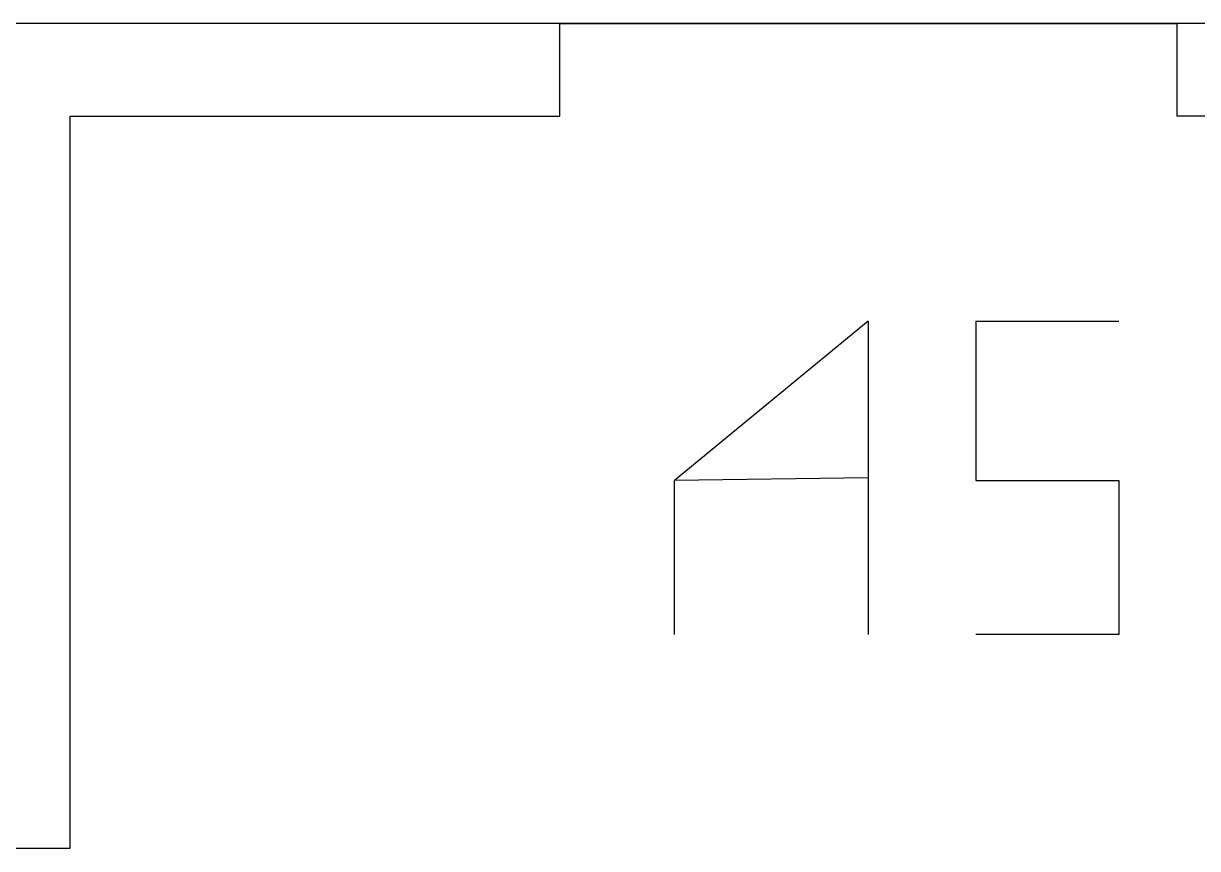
# Model space of a CAD drawing. Header units: millimetres. Extents: x 0 to 148, y -148 to 0.
# Drawn here: x 74.56 to 93.59, y -13.37 to 0 of the extents above; entities that cross this region are included whole.
import ezdxf

# ---------------------------------------------------------------- set-up
doc = ezdxf.new("R2010")
doc.units = ezdxf.units.MM
doc.linetypes.add('K5LT_BASIC', pattern=[0])

# ---------------------------------------------------------------- blocks, each defined once
blk = doc.blocks.new('U0')
at = {"color": 5, "linetype": 'K5LT_BASIC', "true_color": 0x0000ff}
blk.add_line((148, 0), (0, 0), dxfattribs=at)

msp = doc.modelspace()

# ---------------------------------------------------------------- linework, layer by layer
at = {"color": 5, "linetype": 'K5LT_BASIC', "true_color": 0x0000ff}
for p, q in [((83.252, -1.5), (83.252, 0)), ((83.252, 0), (93.252, 0)), ((93.252, 0), (93.252, -1.5)), ((75.312, -1.5), (75.312, -13.371)), ((75.312, -1.5), (83.252, -1.5)), ((101.192, -1.5), (93.252, -1.5)), ((88.252, -4.825), (85.11, -7.409)), ((88.252, -4.825), (88.252, -9.903)), ((89.996, -4.825), (92.312, -4.825)), ((89.996, -4.825), (89.996, -7.409)), ((88.252, -7.364), (85.11, -7.409)), ((85.11, -9.903), (85.11, -7.409)), ((89.996, -7.409), (92.312, -7.409)), ((92.312, -7.409), (92.312, -9.903)), ((92.312, -9.903), (89.996, -9.903)), ((75.312, -13.371), (73.812, -13.371))]:
    msp.add_line(p, q, dxfattribs=at)

# ---------------------------------------------------------------- block references
msp.add_blockref('U0', (0, 0))

doc.saveas('drawing.dxf')
